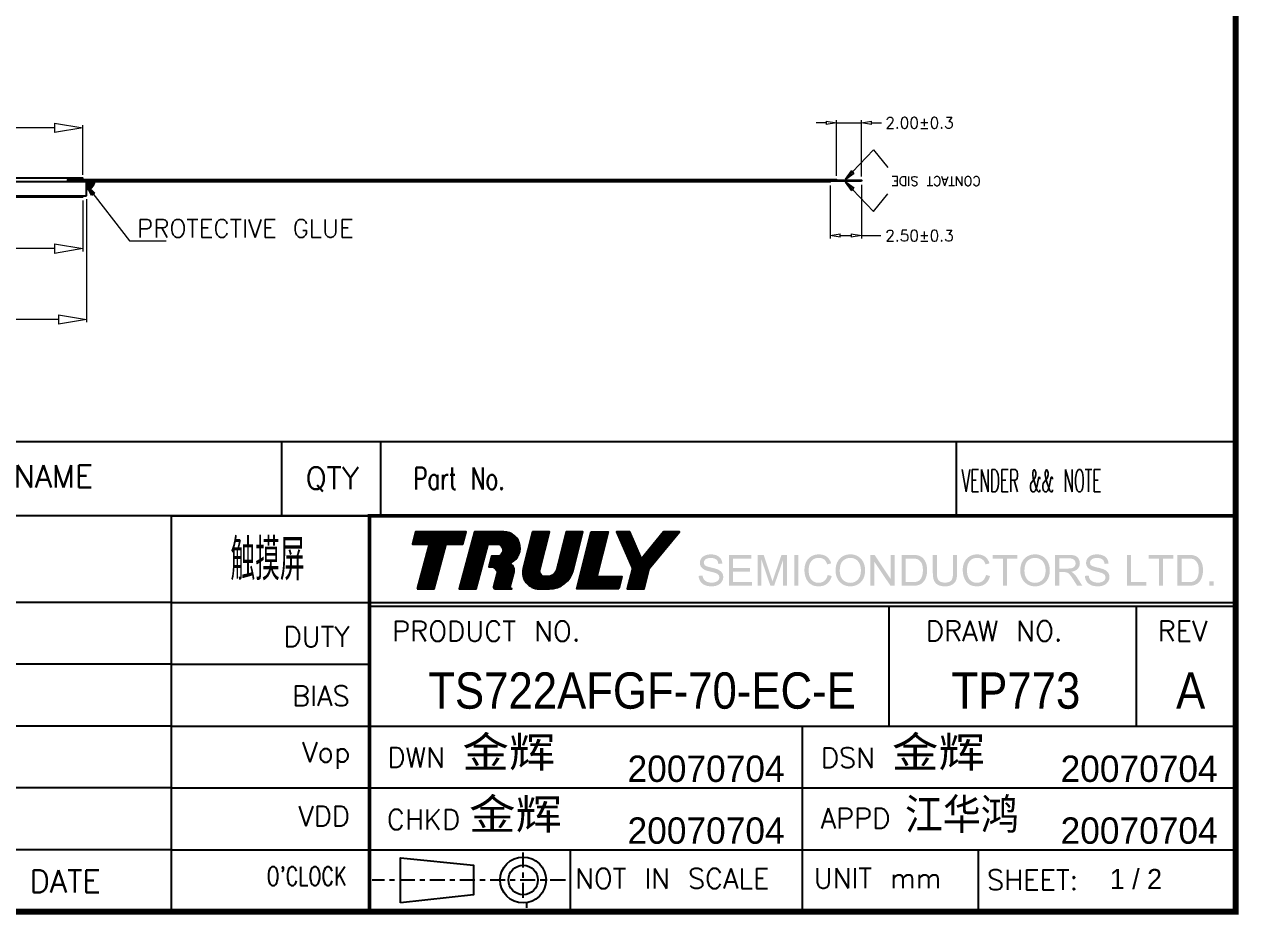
# Model space of a CAD drawing. Header units: inches. Extents: x -279 to 1, y 0 to 322.
# Drawn here: x -96.9 to 0.2, y -0.2 to 71 of the extents above; entities that cross this region are included whole.
import ezdxf
from ezdxf.enums import TextEntityAlignment as Align

# ---------------------------------------------------------------- set-up
doc = ezdxf.new("R2010")
doc.units = ezdxf.units.IN
doc.header["$MEASUREMENT"] = 0
for name, color, linetype in [('BOM', 7, 'Continuous'), ('dim', 141, 'Continuous'), ('TAPE', 211, 'Continuous')]:
    doc.layers.add(name, color=color, linetype=linetype)
doc.styles.add('Iory', font='STXINWEI.TTF', dxfattribs={"width": 0.9})
doc.styles.get("Standard").update_dxf_attribs({"font": 'txt', "bigfont": 'gbcbig.shx'})
doc.dimstyles.new('IORY', dxfattribs={"dimscale": 4.5, "dimtxt": 0.2, "dimasz": 0.18, "dimexe": 0.05, "dimexo": 0.0625, "dimgap": 0.09, "dimtad": 0, "dimzin": 0, "dimdsep": 46, "dimtxsty": 'Standard', "dimblk": 'CLOSEDBLANK', "dimcen": 0, "dimclrd": 1, "dimclre": 1, "dimclrt": 141, "dimadec": 0, "dimazin": 2, "dimtfac": 1, "dimtmove": 0, "dimatfit": 3, "dimldrblk": 'CLOSEDBLANK', "dimfxl": 0, "dimtolj": 1, "dimtzin": 0, "dimlwd": 5, "dimlwe": 5, "dimarcsym": 0})
doc.dimstyles.new('IORY1', dxfattribs={"dimscale": 4.5, "dimtxt": 0.5, "dimasz": 0.5, "dimexe": 0.05, "dimexo": 0.0625, "dimgap": 0.09, "dimtad": 0, "dimzin": 0, "dimdsep": 46, "dimtxsty": 'Standard', "dimblk": 'CLOSEDBLANK', "dimcen": 0, "dimclrd": 1, "dimclre": 1, "dimclrt": 141, "dimadec": 0, "dimazin": 2, "dimtfac": 1, "dimtmove": 0, "dimatfit": 3, "dimldrblk": 'CLOSEDBLANK', "dimfxl": 0, "dimtolj": 1, "dimtzin": 0, "dimlwd": 5, "dimlwe": 5, "dimarcsym": 0})

# ---------------------------------------------------------------- blocks, each defined once
blk = doc.blocks.new('CAD_TITLE')
h = blk.add_hatch()
h.set_pattern_fill('ANSI31', color=1, scale=0.8, style=0)
h.set_pattern_definition([(45, (-482.33472, -296.96205), (-0.070710678, 0.070710678), [])])
h.paths.add_polyline_path([(-48.756, 27.747), (-49.172, 26.104), (-47.816, 26.104), (-47.4, 27.747), (-44.956, 30.704), (-46.235, 30.704), (-48.025, 28.538), (-48.966, 30.704), (-50.04, 30.704)])
h.paths.add_polyline_path([(-49.85, 26.104), (-53.24, 26.104), (-52.074, 30.704), (-50.718, 30.704), (-51.634, 27.09), (-49.6, 27.09)])
edge = h.paths.add_edge_path()
edge.add_line((-56.819, 30.704), (-57.57, 27.741))
edge.add_arc((-56.296, 27.419), 1.314, 165.78077, 270)
edge.add_line((-56.296, 26.104), (-55.452, 26.104))
edge.add_arc((-55.452, 28.076), 1.971, 270, 345.78077)
edge.add_line((-53.541, 27.591), (-52.752, 30.704))
edge.add_line((-52.752, 30.704), (-54.108, 30.704))
edge.add_line((-54.108, 30.704), (-54.873, 27.685))
edge.add_arc((-55.637, 27.879), 0.789, 270, 345.78077, ccw=False)
edge.add_line((-55.637, 27.09), (-55.816, 27.09))
edge.add_arc((-55.816, 27.528), 0.438, 165.78077, 270, ccw=False)
edge.add_line((-56.241, 27.636), (-55.464, 30.704))
edge.add_line((-55.464, 30.704), (-56.819, 30.704))
edge = h.paths.add_edge_path()
edge.add_line((-59.852, 26.104), (-58.494, 26.104))
edge.add_arc((-58.494, 26.236), 0.131, 165.78077, 270, ccw=False)
edge.add_line((-58.621, 26.268), (-58.313, 27.487))
edge.add_arc((-58.822, 27.616), 0.526, 345.78077, 441.96884)
edge.add_arc((-59.143, 29.39), 1.314, 287.46068, 450)
edge.add_line((-59.143, 30.704), (-61.512, 30.704))
edge.add_line((-61.512, 30.704), (-62.745, 26.104))
edge.add_line((-62.745, 26.104), (-61.384, 26.104))
edge.add_line((-61.384, 26.104), (-60.416, 29.719))
edge.add_line((-60.416, 29.719), (-59.697, 29.719))
edge.add_arc((-59.697, 29.226), 0.493, -90, 90, ccw=False)
edge.add_line((-59.697, 28.733), (-60.136, 28.733))
edge.add_line((-60.136, 28.733), (-60.365, 27.879))
edge.add_line((-60.365, 27.879), (-60.148, 27.879))
edge.add_arc((-60.148, 27.419), 0.46, -15, 90, ccw=False)
edge.add_line((-59.703, 27.299), (-59.979, 26.27))
edge.add_arc((-59.852, 26.236), 0.131, 165, 270)
h.paths.add_polyline_path([(-66.146, 26.104), (-64.786, 26.104), (-63.817, 29.719), (-62.457, 29.719), (-62.193, 30.704), (-66.275, 30.704), (-66.539, 29.719), (-65.178, 29.719)])
h = blk.add_hatch(color=256)
h.paths.add_polyline_path([(-2.135, 26.344), (-2.135, 26.694), (-1.785, 26.694), (-1.785, 26.344)])
h.paths.add_polyline_path([(-3.842, 28.845), (-4.703, 28.845), (-4.703, 26.344), (-3.802, 26.344), (-3.724, 26.344), (-3.553, 26.359), (-3.399, 26.386), (-3.241, 26.437), (-3.101, 26.513), (-2.987, 26.606), (-4.372, 26.64), (-4.372, 28.549), (-3.846, 28.549), (-3.032, 28.629), (-3.091, 28.676), (-3.234, 28.754), (-3.397, 28.809), (-3.481, 28.823), (-3.644, 28.838)])
h.paths.add_polyline_path([(-3.032, 28.629), (-3.846, 28.549), (-3.722, 28.547), (-3.547, 28.53), (-3.42, 28.498), (-3.338, 28.458), (-3.213, 28.357), (-3.106, 28.216), (-3.059, 28.123), (-3.015, 27.979), (-2.987, 27.809), (-2.979, 27.612), (-2.985, 27.443), (-3.006, 27.277), (-3.042, 27.131), (-3.057, 27.093), (-3.131, 26.937), (-3.226, 26.815), (-3.293, 26.76), (-3.45, 26.684), (-3.494, 26.673), (-3.648, 26.648), (-3.838, 26.64), (-4.372, 26.64), (-2.987, 26.606), (-2.873, 26.739), (-2.84, 26.789), (-2.766, 26.933), (-2.703, 27.102), (-2.703, 27.11), (-2.667, 27.262), (-2.643, 27.427), (-2.637, 27.608), (-2.639, 27.72), (-2.656, 27.893), (-2.688, 28.053), (-2.734, 28.203), (-2.745, 28.228), (-2.821, 28.38), (-2.916, 28.513)])
h.paths.add_polyline_path([(-5.043, 28.845), (-7.022, 28.845), (-7.022, 28.549), (-6.199, 28.549), (-6.199, 26.344), (-5.868, 26.344), (-5.868, 28.549), (-5.043, 28.549)])
h.paths.add_polyline_path([(-8.459, 28.845), (-8.788, 28.845), (-8.788, 26.344), (-7.229, 26.344), (-7.229, 26.64), (-8.459, 26.64)])
h.paths.add_polyline_path([(-11.21, 28.887), (-11.351, 28.878), (-11.516, 28.851), (-11.668, 28.8), (-11.742, 28.766), (-11.879, 28.671), (-11.982, 28.551), (-12.006, 28.513), (-12.069, 28.359), (-12.09, 28.197), (-12.067, 28.036), (-12.001, 27.887), (-11.989, 27.868), (-11.881, 27.749), (-11.736, 27.654), (-11.733, 27.652), (-11.617, 27.602), (-11.457, 27.551), (-11.252, 27.498), (-11.084, 27.456), (-10.913, 27.41), (-10.807, 27.376), (-10.7, 27.325), (-10.583, 27.228), (-10.552, 27.182), (-10.514, 27.021), (-10.52, 26.96), (-10.586, 26.808), (-10.651, 26.739), (-10.801, 26.654), (-10.807, 26.652), (-10.961, 26.612), (-11.134, 26.597), (-11.959, 26.587), (-11.835, 26.481), (-11.687, 26.401), (-11.624, 26.376), (-11.474, 26.334), (-11.305, 26.31), (-11.119, 26.302), (-10.951, 26.313), (-10.788, 26.344), (-10.638, 26.401), (-10.543, 26.45), (-10.413, 26.551), (-10.311, 26.675), (-10.275, 26.735), (-10.216, 26.889), (-10.195, 27.049), (-10.197, 27.097), (-10.229, 27.26), (-10.301, 27.405), (-10.347, 27.465), (-10.465, 27.572), (-10.621, 27.661), (-10.664, 27.678), (-10.79, 27.722), (-10.961, 27.768), (-11.174, 27.821), (-11.225, 27.832), (-11.434, 27.889), (-11.584, 27.944), (-11.674, 27.998), (-11.729, 28.064), (-11.771, 28.22), (-11.74, 28.357), (-11.632, 28.486), (-11.544, 28.539), (-11.392, 28.581), (-11.197, 28.596), (-10.448, 28.606), (-10.569, 28.714), (-10.718, 28.798), (-10.721, 28.798), (-10.868, 28.847), (-11.033, 28.876)])
h.paths.add_polyline_path([(-10.448, 28.606), (-11.197, 28.596), (-11.043, 28.585), (-10.883, 28.545), (-10.761, 28.473), (-10.708, 28.423), (-10.628, 28.287), (-10.588, 28.117), (-10.271, 28.14), (-10.28, 28.228), (-10.32, 28.387), (-10.394, 28.534)], flags=17)
h.paths.add_polyline_path([(-11.873, 27.173), (-12.185, 27.146), (-12.17, 27), (-12.124, 26.842), (-12.048, 26.699), (-11.959, 26.587), (-11.134, 26.597), (-11.2, 26.599), (-11.366, 26.623), (-11.518, 26.673), (-11.662, 26.756), (-11.769, 26.867), (-11.835, 27)])
h.paths.add_polyline_path([(-13.48, 28.845), (-14.588, 28.845), (-14.588, 26.344), (-14.257, 26.344), (-14.257, 27.454), (-13.873, 27.454), (-13.295, 27.481), (-13.183, 27.5), (-13.012, 27.551), (-12.873, 27.621), (-12.763, 27.714), (-14.257, 27.741), (-14.257, 28.568), (-13.466, 28.568), (-12.719, 28.577), (-12.833, 28.697), (-12.972, 28.777), (-12.98, 28.781), (-13.113, 28.815), (-13.28, 28.836)])
h.paths.add_polyline_path([(-12.719, 28.577), (-13.466, 28.568), (-13.343, 28.562), (-13.179, 28.524), (-13.058, 28.454), (-13.056, 28.452), (-12.964, 28.321), (-12.932, 28.161), (-12.936, 28.091), (-12.997, 27.937), (-13.05, 27.874), (-13.191, 27.787), (-13.21, 27.781), (-13.356, 27.752), (-13.546, 27.741), (-14.257, 27.741), (-12.763, 27.714), (-12.666, 27.844), (-12.609, 27.994), (-12.59, 28.161), (-12.592, 28.226), (-12.626, 28.389), (-12.693, 28.539)])
h.paths.add_polyline_path([(-13.295, 27.481), (-13.873, 27.454), (-13.85, 27.454), (-13.689, 27.441), (-13.537, 27.376), (-13.493, 27.342), (-13.371, 27.209), (-13.333, 27.157), (-13.24, 27.028), (-13.132, 26.863), (-12.801, 26.344), (-12.385, 26.344), (-12.82, 27.024), (-12.879, 27.11), (-12.985, 27.243), (-13.094, 27.357), (-13.139, 27.393)])
h.paths.add_polyline_path([(-16.211, 28.889), (-16.363, 28.88), (-16.527, 28.853), (-16.681, 28.804), (-16.823, 28.735), (-16.954, 28.646), (-17.074, 28.536), (-17.118, 28.488), (-17.207, 28.366), (-17.279, 28.231), (-17.335, 28.083), (-17.376, 27.922), (-17.399, 27.747), (-17.407, 27.562), (-17.401, 27.414), (-17.373, 27.251), (-17.329, 27.091), (-17.264, 26.937), (-17.196, 26.815), (-17.097, 26.684), (-16.979, 26.57), (-16.215, 26.585), (-16.245, 26.585), (-16.411, 26.606), (-16.563, 26.654), (-16.7, 26.735), (-16.823, 26.844), (-16.89, 26.927), (-16.966, 27.057), (-17.023, 27.205), (-17.055, 27.372), (-17.068, 27.555), (-17.065, 27.619), (-17.051, 27.815), (-17.019, 27.986), (-16.968, 28.133), (-16.899, 28.26), (-16.812, 28.363), (-16.806, 28.37), (-16.675, 28.471), (-16.532, 28.545), (-16.378, 28.589), (-16.209, 28.604), (-15.451, 28.627), (-15.588, 28.722), (-15.723, 28.792), (-15.877, 28.845), (-16.04, 28.878)])
h.paths.add_polyline_path([(-15.451, 28.627), (-16.209, 28.604), (-16.069, 28.593), (-15.909, 28.551), (-15.764, 28.479), (-15.654, 28.395), (-15.546, 28.273), (-15.462, 28.125), (-15.445, 28.087), (-15.396, 27.935), (-15.369, 27.771), (-15.358, 27.591), (-15.367, 27.427), (-15.394, 27.254), (-15.443, 27.1), (-15.51, 26.965), (-15.599, 26.846), (-15.624, 26.821), (-15.751, 26.718), (-15.89, 26.644), (-16.046, 26.599), (-16.215, 26.585), (-16.979, 26.57), (-16.844, 26.471), (-16.702, 26.397), (-16.548, 26.344), (-16.386, 26.313), (-16.213, 26.302), (-16.078, 26.308), (-15.913, 26.336), (-15.757, 26.386), (-15.607, 26.456), (-15.489, 26.532), (-15.365, 26.637), (-15.259, 26.764), (-15.173, 26.91), (-15.156, 26.941), (-15.097, 27.091), (-15.052, 27.247), (-15.027, 27.414), (-15.019, 27.591), (-15.019, 27.619), (-15.029, 27.794), (-15.057, 27.958), (-15.103, 28.114), (-15.164, 28.262), (-15.234, 28.385), (-15.333, 28.515)])
h.paths.add_polyline_path([(-17.646, 28.845), (-19.627, 28.845), (-19.627, 28.549), (-18.804, 28.549), (-18.804, 26.344), (-18.473, 26.344), (-18.473, 28.549), (-17.646, 28.549)])
h.paths.add_polyline_path([(-20.876, 28.887), (-21.011, 28.88), (-21.176, 28.853), (-21.332, 28.804), (-21.48, 28.737), (-21.585, 28.669), (-20.882, 28.604), (-20.762, 28.596), (-20.602, 28.555), (-20.467, 28.479), (-20.372, 28.389), (-20.283, 28.252), (-20.214, 28.081), (-19.889, 28.159), (-19.948, 28.317), (-20.026, 28.463), (-20.125, 28.589), (-20.245, 28.695), (-20.252, 28.701), (-20.387, 28.781), (-20.534, 28.84), (-20.697, 28.874)])
h.paths.add_polyline_path([(-21.585, 28.669), (-21.71, 28.564), (-21.817, 28.439), (-21.904, 28.294), (-21.921, 28.262), (-21.98, 28.117), (-22.022, 27.96), (-22.047, 27.792), (-22.053, 27.612), (-22.053, 27.593), (-22.045, 27.422), (-22.02, 27.256), (-21.978, 27.097), (-21.921, 26.941), (-21.864, 26.823), (-21.773, 26.684), (-21.663, 26.564), (-20.908, 26.585), (-21.022, 26.591), (-21.182, 26.631), (-21.332, 26.703), (-21.437, 26.781), (-21.543, 26.905), (-21.621, 27.057), (-21.64, 27.114), (-21.682, 27.266), (-21.705, 27.433), (-21.714, 27.614), (-21.705, 27.768), (-21.68, 27.933), (-21.636, 28.095), (-21.579, 28.222), (-21.486, 28.355), (-21.363, 28.465), (-21.353, 28.471), (-21.216, 28.545), (-21.06, 28.589), (-20.882, 28.604)])
h.paths.add_polyline_path([(-20.178, 27.22), (-20.192, 27.157), (-20.252, 26.992), (-20.334, 26.855), (-20.437, 26.745), (-20.448, 26.737), (-20.583, 26.652), (-20.737, 26.602), (-20.908, 26.585), (-21.663, 26.564), (-21.537, 26.467), (-21.52, 26.456), (-21.387, 26.388), (-21.235, 26.34), (-21.066, 26.31), (-20.88, 26.302), (-20.828, 26.302), (-20.657, 26.321), (-20.498, 26.363), (-20.353, 26.429), (-20.22, 26.515), (-20.165, 26.561), (-20.06, 26.678), (-19.973, 26.81), (-19.901, 26.965), (-19.846, 27.138)])
h.paths.add_polyline_path([(-24.144, 28.845), (-24.474, 28.845), (-24.474, 27.399), (-24.469, 27.239), (-24.453, 27.059), (-24.423, 26.905), (-24.379, 26.772), (-24.305, 26.637), (-24.197, 26.517), (-24.06, 26.422), (-23.986, 26.386), (-23.841, 26.34), (-23.672, 26.31), (-23.486, 26.302), (-23.36, 26.306), (-23.187, 26.329), (-23.033, 26.376), (-22.902, 26.441), (-22.775, 26.536), (-23.516, 26.599), (-23.56, 26.602), (-23.731, 26.625), (-23.874, 26.684), (-23.999, 26.783), (-24.083, 26.922), (-24.115, 27.034), (-24.136, 27.197), (-24.144, 27.401)])
h.paths.add_polyline_path([(-22.509, 28.845), (-22.841, 28.845), (-22.841, 27.401), (-22.841, 27.387), (-22.851, 27.176), (-22.881, 27.002), (-22.929, 26.865), (-22.995, 26.764), (-23.037, 26.726), (-23.161, 26.656), (-23.319, 26.614), (-23.516, 26.599), (-22.775, 26.536), (-22.67, 26.659), (-22.594, 26.8), (-22.568, 26.882), (-22.535, 27.032), (-22.516, 27.203), (-22.509, 27.399)])
h.paths.add_polyline_path([(-26.138, 28.845), (-26.999, 28.845), (-26.999, 26.344), (-26.098, 26.344), (-26.022, 26.344), (-25.849, 26.359), (-25.695, 26.386), (-25.539, 26.437), (-25.398, 26.513), (-25.284, 26.606), (-26.668, 26.64), (-26.668, 28.549), (-26.145, 28.549), (-25.328, 28.629), (-25.387, 28.676), (-25.531, 28.754), (-25.693, 28.809), (-25.78, 28.823), (-25.94, 28.838)])
h.paths.add_polyline_path([(-25.328, 28.629), (-26.145, 28.549), (-26.018, 28.547), (-25.843, 28.53), (-25.716, 28.498), (-25.634, 28.458), (-25.512, 28.357), (-25.402, 28.216), (-25.356, 28.123), (-25.311, 27.979), (-25.284, 27.809), (-25.275, 27.612), (-25.282, 27.443), (-25.303, 27.277), (-25.341, 27.131), (-25.354, 27.093), (-25.427, 26.937), (-25.524, 26.815), (-25.592, 26.76), (-25.748, 26.684), (-25.79, 26.673), (-25.944, 26.648), (-26.136, 26.64), (-26.668, 26.64), (-25.284, 26.606), (-25.172, 26.739), (-25.136, 26.789), (-25.062, 26.933), (-25.001, 27.102), (-24.999, 27.11), (-24.963, 27.262), (-24.942, 27.427), (-24.934, 27.608), (-24.938, 27.72), (-24.955, 27.893), (-24.984, 28.053), (-25.031, 28.203), (-25.041, 28.228), (-25.117, 28.38), (-25.212, 28.513)])
h.paths.add_polyline_path([(-29.183, 28.845), (-29.206, 28.309), (-27.894, 26.344), (-27.873, 26.88)])
h.paths.add_polyline_path([(-29.183, 28.845), (-29.523, 28.845), (-29.523, 26.344), (-29.206, 26.344), (-29.206, 28.309)])
h.paths.add_polyline_path([(-27.554, 28.845), (-27.873, 28.845), (-27.873, 26.88), (-27.894, 26.344), (-27.554, 26.344)])
h.paths.add_polyline_path([(-31.139, 28.889), (-31.289, 28.88), (-31.454, 28.853), (-31.608, 28.804), (-31.751, 28.735), (-31.882, 28.646), (-32, 28.536), (-32.044, 28.488), (-32.133, 28.366), (-32.205, 28.231), (-32.262, 28.083), (-32.302, 27.922), (-32.327, 27.747), (-32.336, 27.562), (-32.327, 27.414), (-32.302, 27.251), (-32.255, 27.091), (-32.192, 26.937), (-32.122, 26.815), (-32.023, 26.684), (-31.907, 26.57), (-31.141, 26.585), (-31.173, 26.585), (-31.338, 26.606), (-31.489, 26.654), (-31.627, 26.735), (-31.751, 26.844), (-31.816, 26.927), (-31.895, 27.057), (-31.949, 27.205), (-31.983, 27.372), (-31.994, 27.555), (-31.994, 27.619), (-31.979, 27.815), (-31.945, 27.986), (-31.895, 28.133), (-31.827, 28.26), (-31.741, 28.363), (-31.732, 28.37), (-31.601, 28.471), (-31.458, 28.545), (-31.304, 28.589), (-31.137, 28.604), (-30.38, 28.627), (-30.515, 28.722), (-30.65, 28.792), (-30.804, 28.845), (-30.966, 28.878)])
h.paths.add_polyline_path([(-30.38, 28.627), (-31.137, 28.604), (-30.996, 28.593), (-30.837, 28.551), (-30.69, 28.479), (-30.582, 28.395), (-30.475, 28.273), (-30.388, 28.125), (-30.373, 28.087), (-30.325, 27.935), (-30.295, 27.771), (-30.287, 27.591), (-30.295, 27.427), (-30.323, 27.254), (-30.371, 27.1), (-30.439, 26.965), (-30.527, 26.846), (-30.553, 26.821), (-30.677, 26.718), (-30.818, 26.644), (-30.972, 26.599), (-31.141, 26.585), (-31.907, 26.57), (-31.77, 26.471), (-31.629, 26.397), (-31.475, 26.344), (-31.312, 26.313), (-31.141, 26.302), (-31.004, 26.308), (-30.842, 26.336), (-30.686, 26.386), (-30.534, 26.456), (-30.415, 26.532), (-30.293, 26.637), (-30.188, 26.764), (-30.099, 26.91), (-30.084, 26.941), (-30.023, 27.091), (-29.981, 27.247), (-29.953, 27.414), (-29.945, 27.591), (-29.947, 27.619), (-29.958, 27.794), (-29.985, 27.958), (-30.029, 28.114), (-30.09, 28.262), (-30.16, 28.385), (-30.261, 28.515)])
h.paths.add_polyline_path([(-33.671, 28.887), (-33.806, 28.88), (-33.971, 28.853), (-34.127, 28.804), (-34.277, 28.737), (-34.382, 28.669), (-33.678, 28.604), (-33.557, 28.596), (-33.397, 28.555), (-33.262, 28.479), (-33.167, 28.389), (-33.078, 28.252), (-33.009, 28.081), (-32.684, 28.159), (-32.743, 28.317), (-32.823, 28.463), (-32.922, 28.589), (-33.04, 28.695), (-33.047, 28.701), (-33.182, 28.781), (-33.329, 28.84), (-33.494, 28.874)])
h.paths.add_polyline_path([(-34.382, 28.669), (-34.507, 28.564), (-34.612, 28.439), (-34.701, 28.294), (-34.716, 28.262), (-34.775, 28.117), (-34.817, 27.96), (-34.842, 27.792), (-34.851, 27.612), (-34.851, 27.593), (-34.84, 27.422), (-34.815, 27.256), (-34.775, 27.097), (-34.718, 26.941), (-34.659, 26.823), (-34.568, 26.684), (-34.458, 26.564), (-33.703, 26.585), (-33.817, 26.591), (-33.977, 26.631), (-34.127, 26.703), (-34.232, 26.781), (-34.338, 26.905), (-34.416, 27.057), (-34.435, 27.114), (-34.477, 27.266), (-34.5, 27.433), (-34.509, 27.614), (-34.5, 27.768), (-34.475, 27.933), (-34.431, 28.095), (-34.376, 28.222), (-34.281, 28.355), (-34.159, 28.465), (-34.148, 28.471), (-34.013, 28.545), (-33.855, 28.589), (-33.678, 28.604)])
h.paths.add_polyline_path([(-32.973, 27.22), (-32.988, 27.157), (-33.047, 26.992), (-33.129, 26.855), (-33.232, 26.745), (-33.243, 26.737), (-33.378, 26.652), (-33.532, 26.602), (-33.703, 26.585), (-34.458, 26.564), (-34.332, 26.467), (-34.315, 26.456), (-34.182, 26.388), (-34.03, 26.34), (-33.863, 26.31), (-33.675, 26.302), (-33.623, 26.302), (-33.452, 26.321), (-33.293, 26.363), (-33.148, 26.429), (-33.015, 26.515), (-32.96, 26.561), (-32.857, 26.678), (-32.768, 26.81), (-32.696, 26.965), (-32.641, 27.138)])
h.paths.add_polyline_path([(-35.667, 26.344), (-35.667, 28.845), (-35.338, 28.845), (-35.338, 26.344)])
h.paths.add_polyline_path([(-38.144, 28.845), (-38.324, 28.471), (-37.6, 26.344), (-37.433, 26.703), (-37.444, 26.739), (-37.49, 26.882), (-37.554, 27.074)])
h.paths.add_polyline_path([(-38.144, 28.845), (-38.642, 28.845), (-38.642, 26.344), (-38.324, 26.344), (-38.324, 28.471)])
h.paths.add_polyline_path([(-36.258, 28.845), (-36.577, 28.435), (-36.577, 26.344), (-36.258, 26.344)], flags=16)
h.paths.add_polyline_path([(-36.258, 28.845), (-36.703, 28.845), (-37.3, 27.104), (-37.334, 27.002), (-37.391, 26.834), (-37.433, 26.703), (-37.6, 26.344), (-37.303, 26.344), (-36.577, 28.435)])
h.paths.add_polyline_path([(-39.147, 28.845), (-40.953, 28.845), (-40.953, 26.344), (-39.088, 26.344), (-39.088, 26.64), (-40.622, 26.64), (-40.622, 27.49), (-39.239, 27.49), (-39.239, 27.783), (-40.622, 27.783), (-40.622, 28.549), (-39.147, 28.549)])
h.paths.add_polyline_path([(-42.424, 28.887), (-42.565, 28.878), (-42.729, 28.851), (-42.883, 28.8), (-42.955, 28.766), (-43.092, 28.671), (-43.196, 28.551), (-43.219, 28.513), (-43.282, 28.359), (-43.303, 28.197), (-43.282, 28.036), (-43.215, 27.887), (-43.202, 27.868), (-43.094, 27.749), (-42.949, 27.654), (-42.947, 27.652), (-42.833, 27.602), (-42.672, 27.551), (-42.468, 27.498), (-42.297, 27.456), (-42.128, 27.41), (-42.023, 27.376), (-41.913, 27.325), (-41.797, 27.228), (-41.767, 27.182), (-41.729, 27.021), (-41.734, 26.96), (-41.799, 26.808), (-41.864, 26.739), (-42.016, 26.654), (-42.02, 26.652), (-42.175, 26.612), (-42.35, 26.597), (-43.175, 26.587), (-43.05, 26.481), (-42.902, 26.401), (-42.837, 26.376), (-42.687, 26.334), (-42.521, 26.31), (-42.335, 26.302), (-42.164, 26.313), (-42.001, 26.344), (-41.852, 26.401), (-41.757, 26.45), (-41.626, 26.551), (-41.525, 26.675), (-41.491, 26.735), (-41.43, 26.889), (-41.411, 27.049), (-41.413, 27.097), (-41.442, 27.26), (-41.514, 27.405), (-41.561, 27.465), (-41.681, 27.572), (-41.837, 27.661), (-41.877, 27.678), (-42.006, 27.722), (-42.175, 27.768), (-42.388, 27.821), (-42.438, 27.832), (-42.649, 27.889), (-42.799, 27.944), (-42.888, 27.998), (-42.943, 28.064), (-42.985, 28.22), (-42.953, 28.357), (-42.848, 28.486), (-42.759, 28.539), (-42.605, 28.581), (-42.411, 28.596), (-41.664, 28.606), (-41.784, 28.714), (-41.934, 28.798), (-42.084, 28.847), (-42.246, 28.876)])
h.paths.add_polyline_path([(-41.664, 28.606), (-42.411, 28.596), (-42.257, 28.585), (-42.099, 28.545), (-41.974, 28.473), (-41.921, 28.423), (-41.843, 28.287), (-41.803, 28.117), (-41.485, 28.14), (-41.493, 28.228), (-41.533, 28.387), (-41.609, 28.534)], flags=17)
h.paths.add_polyline_path([(-43.088, 27.173), (-43.398, 27.146), (-43.384, 27), (-43.337, 26.842), (-43.261, 26.699), (-43.175, 26.587), (-42.35, 26.597), (-42.413, 26.599), (-42.58, 26.623), (-42.734, 26.673), (-42.877, 26.756), (-42.983, 26.867), (-43.05, 27)])
for p, q in [((-86, 20), (-70, 20)), ((-86, 15), (-70, 15)), ((-86, 10), (-70, 10)), ((-86, 5), (-70, 5))]:
    blk.add_line(p, q)
at = {"color": 7, "linetype": 'Continuous', "const_width": 0.5}
blk.add_lwpolyline([(-282, 0), (0, 0), (0, 200), (-282, 200)], close=True, dxfattribs=at)
at = {"color": 7, "linetype": 'Continuous'}
for points in [[(-86, 32), (-143, 32)], [(-86, 25), (-143, 25)], [(-70, 25), (0, 25)], [(-70, 24.7), (0, 24.7)], [(-28, 15), (-28, 24.7)], [(-8, 15), (-8, 24.7)], [(-86, 20), (-143, 20)], [(-86, 15), (-143, 15)], [(-70, 15), (0, 15)], [(-35, 0), (-35, 15)], [(-86, 10), (-143, 10)], [(-70, 10), (0, 10)], [(-86, 5), (-143, 5)], [(-70, 5), (0, 5)], [(-53.761, 0), (-53.761, 5)], [(-20.794, 0), (-20.794, 5)], [(-57.584, 3.557), (-57.584, 4.775)], [(-57.584, 2.745), (-57.584, 3.151)], [(-69.787, 2.559), (-68.784, 2.559)], [(-68.379, 2.559), (-67.973, 2.559)], [(-67.567, 2.559), (-66.349, 2.559)], [(-65.943, 2.559), (-65.538, 2.559)], [(-65.132, 2.559), (-63.914, 2.559)], [(-63.508, 2.559), (-63.102, 2.559)], [(-62.697, 2.559), (-61.479, 2.559)], [(-61.073, 2.559), (-60.667, 2.559)], [(-60.261, 2.559), (-59.044, 2.559)], [(-58.638, 2.559), (-58.232, 2.559)], [(-57.826, 2.559), (-56.609, 2.559)], [(-57.584, 1.122), (-57.584, 2.34)], [(-56.203, 2.559), (-55.797, 2.559)], [(-55.391, 2.559), (-54.174, 2.559)], [(-57.29, 0.31), (-57.29, 0.716)]]:
    blk.add_lwpolyline(points, dxfattribs=at)
for points in [[(-86, 0), (-86, 32)], [(-86, 32), (-70, 32)], [(-86, 25), (-70, 25)]]:
    blk.add_lwpolyline(points)
at = {"color": 7, "linetype": 'Continuous', "const_width": 0.3}
blk.add_lwpolyline([(-70, 0), (-70, 32), (0, 32)], dxfattribs=at)
at = {"color": 1, "linetype": 'Continuous'}
for points in [[(-66.146, 26.104), (-64.786, 26.104), (-63.817, 29.719), (-62.457, 29.719), (-62.193, 30.704), (-66.275, 30.704), (-66.539, 29.719), (-65.178, 29.719)], [(-49.85, 26.104), (-53.24, 26.104), (-52.074, 30.704), (-50.718, 30.704), (-51.634, 27.09), (-49.6, 27.09)], [(-48.756, 27.747), (-49.172, 26.104), (-47.816, 26.104), (-47.4, 27.747), (-44.956, 30.704), (-46.235, 30.704), (-48.025, 28.538), (-48.966, 30.704), (-50.04, 30.704)]]:
    blk.add_lwpolyline(points, close=True, dxfattribs=at)
for points in [[(-59.852, 26.104), (-58.494, 26.104, -0.488917), (-58.621, 26.268), (-58.313, 27.487, 0.446212), (-58.749, 28.136, 0.858159), (-59.143, 30.704), (-61.512, 30.704), (-62.745, 26.104), (-61.384, 26.104), (-60.416, 29.719), (-59.697, 29.719, -1), (-59.697, 28.733), (-60.136, 28.733), (-60.365, 27.879), (-60.148, 27.879, -0.493145), (-59.703, 27.299), (-59.979, 26.27, 0.493145)], [(-56.819, 30.704), (-57.57, 27.741, 0.488917), (-56.296, 26.104), (-55.452, 26.104, 0.343258), (-53.541, 27.591), (-52.752, 30.704), (-54.108, 30.704), (-54.873, 27.685, -0.343258), (-55.637, 27.09), (-55.816, 27.09, -0.488917), (-56.241, 27.636), (-55.464, 30.704)]]:
    blk.add_lwpolyline(points, format="xyb", close=True, dxfattribs=at)
at = {"color": 7, "linetype": 'Continuous'}
blk.add_lwpolyline([(-67.503, 0.702), (-67.503, 4.342), (-61.597, 3.752), (-61.597, 1.367)], close=True, dxfattribs=at)
for radius in [1.857, 1.192]:
    blk.add_circle((-57.584, 2.559), radius, dxfattribs=at)
for s, height, p in [('PRODUCT NO.', 1.62344, (-68.18, 21.867)), ('DRAW NO.', 1.6234, (-25.034, 21.877)), ('REV', 1.6234, (-6.306, 21.877)), ('DWN', 1.6234, (-68.564, 11.661)), ('DSN', 1.6234, (-33.522, 11.631)), ('APPD', 1.6234, (-33.549, 6.733)), ('DATE', 1.8083, (-97.464, 1.557)), ('NOT IN SCALE', 1.61705, (-53.392, 1.867)), ('UNIT mm', 1.617, (-34.09, 1.897)), ('SHEET:', 1.6234, (-20.094, 1.75))]:
    blk.add_text(s, height=height, dxfattribs=at).set_placement(p)
at = {"linetype": 'Continuous'}
blk.add_text('CHKD', height=1.6234, dxfattribs=at).set_placement((-68.603, 6.641))
at = {"style": 'Iory'}
for tag, p, height in [('CUSTOMER_NO.:', (-33.26, 194.742), 3), ('分页号', (-10.169, 1.828), 1.623)]:
    blk.add_attdef(tag, p, '', height=height, dxfattribs=at)
at = {"color": 1, "style": 'Iory', "width": 0.9}
for tag, p in [('名称', (-79.098, 27.078)), ('版本', (-3.633, 16.409)), ('图号', (-17.76, 16.409))]:
    blk.add_attdef(tag, text='', height=2.936, dxfattribs=at).set_placement(p, align=Align.CENTER)
at = {"color": 7, "style": 'Iory', "width": 0.9}
for tag, p in [('NO4', (-140.655, 20.641)), ('CONTENT4', (-120.11, 21.517)), ('DATE4', (-94.197, 21.384)), ('CONTENT3', (-120.11, 16.706)), ('NO3', (-140.787, 15.731)), ('DATE3', (-94.074, 16.519)), ('CONTENT2', (-120.136, 11.605)), ('DATE2', (-94.074, 11.684)), ('NO2', (-140.721, 10.665)), ('CONTENT1', (-120.122, 6.33)), ('DATE1', (-94.039, 6.334)), ('NO1', (-140.721, 5.665))]:
    blk.add_attdef(tag, text='', height=2, dxfattribs=at).set_placement(p, align=Align.CENTER)
at = {"color": 3}
for tag, p in [('DUTY', (-84.596, 21.474)), ('BIAS', (-84.596, 16.351)), ('VOP', (-84.596, 11.57)), ('VDD', (-84.596, 6.676))]:
    blk.add_attdef(tag, p, '', height=1.623, dxfattribs=at)
at = {"color": 1, "style": 'Iory', "width": 0.9}
blk.add_attdef('规格', (-65.257, 16.409), '', height=2.936, dxfattribs=at)
at = {"style": 'Iory', "width": 0.9}
for tag, p in [('出图人', (-56.666, 11.649)), ('设计人', (-22.689, 11.649)), ('批准人', (-22.556, 6.631))]:
    blk.add_attdef(tag, p, '', height=2, dxfattribs=at)
at = {"color": 7, "style": 'Iory', "width": 0.9}
blk.add_attdef('校对人', (-56.521, 6.631), '', height=2, dxfattribs=at)
at = {"color": 3, "width": 0.75}
blk.add_attdef("O'CLOCK", (-84.975, 2.123), '', height=1.5, dxfattribs=at)
at = {"layer": 'dim', "linetype": 'Continuous'}
for s, p in [('DUTY', (-76.95, 21.421)), ('BIAS', (-76.264, 16.627)), ('Vop', (-75.454, 12.082)), ('VDD', (-75.766, 6.914))]:
    blk.add_text(s, height=1.6234, dxfattribs=at).set_placement(p)
at = {"layer": 'dim', "linetype": 'Continuous', "width": 0.75}
blk.add_text("O'CLOCK", height=1.5, dxfattribs=at).set_placement((-78.321, 2.12))
blk = doc.blocks.new('CAD_BOM')
blk.add_line((86.45, 6), (86.45, 0))
at = {"layer": 'BOM'}
for p, q in [((0, 6), (109.047, 6)), ((109.047, 6), (109.047, 0)), ((109.047, 0), (0, 0))]:
    blk.add_line(p, q, dxfattribs=at)
for points in [[(31.923, 6), (31.923, 0)], [(39.923, 6), (39.923, 0)]]:
    blk.add_lwpolyline(points, dxfattribs=at)
at = {"color": 7}
blk.add_attdef('序号', text='', height=1.8, dxfattribs=at).set_placement((3.769, 3.091), align=Align.MIDDLE)
blk.add_attdef('名称', (10.298, 2.307), '', height=1.8)
blk.add_attdef('数量', text='', height=1.8).set_placement((36.036, 2.145), align=Align.CENTER)
for tag, p, width in [('规格', (42.604, 2.124), 0.7), ('BOM描述', (86.916, 1.939), 0.5)]:
    blk.add_attdef(tag, p, '', height=1.8, dxfattribs=dict(at, width=width))
blk = doc.blocks.new('CAD_INFO')
blk.add_lwpolyline([(-282, 200), (0, 200), (0, 0), (-282, 0)], close=True)
at = {"color": 7, "style": 'Iory', "width": 0.9, "flags": 9}
for tag, p in [('BOMWIDTH', (-95.042, 61.008)), ('BOMHEIGHT', (-78.518, 61.008)), ('BOMSTARTPOS', (-59.87, 61.008)), ('BOMSECONDLINE', (-41.458, 61.008)), ('BOMTHIRDLINE', (-95.861, 52.283)), ('PDMUPDATE', (-76.629, 52.283)), ('BOMSTARTPOS2', (-59.634, 52.283)), ('BOMSTARTPOS3', (-40.277, 52.283))]:
    blk.add_attdef(tag, p, '', height=2, dxfattribs=at)
blk = doc.blocks.new('_ClosedBlank')
at = {"color": 0, "linetype": 'ByBlock', "lineweight": -2}
for p, q in [((-1, 0.167), (0, 0)), ((-1, 0.167), (-1, -0.167)), ((0, 0), (-1, -0.167))]:
    blk.add_line(p, q, dxfattribs=at)
blk = doc.blocks.new('*D11')
at = {"layer": 'DEFPOINTS', "color": 0}
for p in [(-32.445, 58.411), (-29.945, 58.461), (-32.445, 54.113)]:
    blk.add_point(p, dxfattribs=at)
at = {"layer": 'dim', "color": 1, "lineweight": 5}
for p, q in [((-32.445, 58.129), (-32.445, 53.888)), ((-29.945, 58.179), (-29.945, 53.888)), ((-31.635, 54.113), (-30.755, 54.113)), ((-29.945, 54.113), (-28.4, 54.113))]:
    blk.add_line(p, q, dxfattribs=at)
at = {"layer": 'dim', "color": 1, "lineweight": 5, "xscale": 0.8099999999999999, "yscale": 0.8099999999999999, "zscale": 0.8099999999999999, "rotation": 180}
blk.add_blockref('_ClosedBlank', (-32.445, 54.113), dxfattribs=at)
at = {"layer": 'dim', "color": 1, "lineweight": 5, "xscale": 0.8099999999999999, "yscale": 0.8099999999999999, "zscale": 0.8099999999999999}
blk.add_blockref('_ClosedBlank', (-29.945, 54.113), dxfattribs=at)
at = {"layer": 'dim', "color": 141, "insert": (-25.295, 54.113), "char_height": 0.9, "attachment_point": 5}
blk.add_mtext('\\A1;2.50±0.3', dxfattribs=at)
blk = doc.blocks.new('*D12')
at = {"layer": 'DEFPOINTS', "color": 0}
for p in [(-29.945, 63.141), (-31.945, 58.611), (-29.945, 58.561)]:
    blk.add_point(p, dxfattribs=at)
at = {"layer": 'dim', "color": 1, "lineweight": 5}
for p, q in [((-31.945, 58.892), (-31.945, 63.366)), ((-29.945, 58.842), (-29.945, 63.366)), ((-32.755, 63.141), (-33.565, 63.141)), ((-31.945, 63.141), (-29.945, 63.141)), ((-29.135, 63.141), (-28.325, 63.141))]:
    blk.add_line(p, q, dxfattribs=at)
at = {"layer": 'dim', "color": 1, "lineweight": 5, "xscale": 0.8099999999999999, "yscale": 0.8099999999999999, "zscale": 0.8099999999999999}
blk.add_blockref('_ClosedBlank', (-31.945, 63.141), dxfattribs=at)
at = {"layer": 'dim', "color": 1, "lineweight": 5, "xscale": 0.8099999999999999, "yscale": 0.8099999999999999, "zscale": 0.8099999999999999, "rotation": 180}
blk.add_blockref('_ClosedBlank', (-29.945, 63.141), dxfattribs=at)
at = {"layer": 'dim', "color": 141, "insert": (-25.295, 63.141), "char_height": 0.9, "attachment_point": 5}
blk.add_mtext('\\A1;2.00±0.3', dxfattribs=at)
blk = doc.blocks.new('*D8')
at = {"layer": 'DEFPOINTS', "color": 0}
for p in [(-256.045, 57.211), (-92.246, 57.211), (-256.045, 53.069)]:
    blk.add_point(p, dxfattribs=at)
at = {"layer": 'dim', "color": 1, "lineweight": 5}
for p, q in [((-256.045, 56.929), (-256.045, 52.844)), ((-92.246, 56.929), (-92.246, 52.844)), ((-253.795, 53.069), (-201.926, 53.069)), ((-94.496, 53.069), (-146.366, 53.069))]:
    blk.add_line(p, q, dxfattribs=at)
at = {"layer": 'dim', "color": 1, "lineweight": 5, "xscale": 2.25, "yscale": 2.25, "zscale": 2.25, "rotation": 180}
blk.add_blockref('_ClosedBlank', (-256.045, 53.069), dxfattribs=at)
at = {"layer": 'dim', "color": 1, "lineweight": 5, "xscale": 2.25, "yscale": 2.25, "zscale": 2.25}
blk.add_blockref('_ClosedBlank', (-92.246, 53.069), dxfattribs=at)
at = {"layer": 'dim', "color": 141, "insert": (-174.146, 53.069), "char_height": 2.25, "attachment_point": 5}
blk.add_mtext('\\A1;163.80±0.2 DOUBLE SIDE TAPE', dxfattribs=at)
blk = doc.blocks.new('*D9')
at = {"layer": 'DEFPOINTS', "color": 0}
for p in [(-256.345, 57.311), (-91.945, 57.311), (-256.345, 47.4)]:
    blk.add_point(p, dxfattribs=at)
at = {"layer": 'dim', "color": 1, "lineweight": 5}
for p, q in [((-256.345, 57.029), (-256.345, 47.175)), ((-91.945, 57.029), (-91.945, 47.175)), ((-254.095, 47.4), (-197.207, 47.4)), ((-94.195, 47.4), (-154.397, 47.4))]:
    blk.add_line(p, q, dxfattribs=at)
at = {"layer": 'dim', "color": 1, "lineweight": 5, "xscale": 2.25, "yscale": 2.25, "zscale": 2.25, "rotation": 180}
blk.add_blockref('_ClosedBlank', (-256.345, 47.4), dxfattribs=at)
at = {"layer": 'dim', "color": 1, "lineweight": 5, "xscale": 2.25, "yscale": 2.25, "zscale": 2.25}
blk.add_blockref('_ClosedBlank', (-91.945, 47.4), dxfattribs=at)
at = {"layer": 'dim', "color": 141, "insert": (-175.802, 47.4), "char_height": 2.25, "attachment_point": 5}
blk.add_mtext('\\A1;164.40±0.2 REAR GLASS', dxfattribs=at)
blk = doc.blocks.new('*D10')
at = {"layer": 'DEFPOINTS', "color": 0}
for p in [(-92.245, 62.734), (-256.045, 58.711), (-92.245, 58.711)]:
    blk.add_point(p, dxfattribs=at)
at = {"layer": 'dim', "color": 1, "lineweight": 5}
for p, q in [((-256.045, 58.992), (-256.045, 62.959)), ((-253.795, 62.734), (-194.065, 62.734)), ((-94.495, 62.734), (-152.005, 62.734)), ((-92.245, 58.992), (-92.245, 62.959))]:
    blk.add_line(p, q, dxfattribs=at)
at = {"layer": 'dim', "color": 1, "lineweight": 5, "xscale": 2.25, "yscale": 2.25, "zscale": 2.25, "rotation": 180}
blk.add_blockref('_ClosedBlank', (-256.045, 62.734), dxfattribs=at)
at = {"layer": 'dim', "color": 1, "lineweight": 5, "xscale": 2.25, "yscale": 2.25, "zscale": 2.25}
blk.add_blockref('_ClosedBlank', (-92.245, 62.734), dxfattribs=at)
at = {"layer": 'dim', "color": 141, "insert": (-173.035, 62.734), "char_height": 2.25, "attachment_point": 5}
blk.add_mtext('\\A1;163.80±0.2 FRONT FILM', dxfattribs=at)

msp = doc.modelspace()

# ---------------------------------------------------------------- hatches: boundary and pattern name
at = {"linetype": 'Continuous'}
h = msp.add_hatch(dxfattribs=at)
h.set_pattern_fill('ANSI31', color=256, angle=-90, style=0)
h.set_pattern_definition([(225, (-89.51111, 126.36417), (-0.08838835, 0.08838835), [])])
h.paths.add_polyline_path([(-91.576, 57.936), (-91.773, 57.821), (-91.945, 57.821), (-91.945, 58.411), (-91.288, 58.411), (-91.312, 58.323), (-91.395, 58.142)])

# ---------------------------------------------------------------- linework, layer by layer
msp.add_lwpolyline([(-91.945, 57.311), (-91.945, 58.411), (-256.345, 58.411), (-256.345, 57.311)], close=True, dxfattribs=at)
for points in [[(-92.245, 58.411), (-92.245, 58.711), (-256.045, 58.711), (-256.045, 58.411)], [(-91.945, 57.821), (-91.773, 57.821), (-91.576, 57.936), (-91.395, 58.142), (-91.312, 58.323), (-91.288, 58.411)]]:
    msp.add_lwpolyline(points, dxfattribs=at)
msp.add_lwpolyline([(-29.945, 58.461), (-32.445, 58.461), (-32.445, 58.411), (-93.445, 58.411), (-93.445, 58.611), (-31.945, 58.611), (-31.945, 58.561), (-29.945, 58.561)], close=True)
at = {"layer": 'TAPE'}
msp.add_lwpolyline([(-256.045, 57.311), (-256.045, 57.211), (-92.246, 57.211), (-92.246, 57.311)], dxfattribs=at)

# ---------------------------------------------------------------- block references
ref = msp.add_blockref('CAD_TITLE', (0, 0), dxfattribs=dict(xscale=0.99, yscale=0.99, zscale=0.99))
ref.add_attrib('名称', '触摸屏', dxfattribs={"color": 1, "height": 2.9069, "style": 'Iory', "width": 0.5}).set_placement((-77.459, 26.839), align=Align.CENTER)
ref.add_attrib('图号', 'TP773', dxfattribs={"color": 1, "height": 2.9069, "style": 'Iory', "width": 0.9}).set_placement((-17.583, 16.245), align=Align.CENTER)
ref.add_attrib('规格', 'TS722AFGF-70-EC-E', (-64.604, 16.245), dxfattribs={"color": 1, "height": 2.90694, "style": 'Iory', "width": 0.9})
ref.add_attrib('版本', 'A', dxfattribs={"color": 1, "height": 2.907, "style": 'Iory', "width": 0.9}).set_placement((-3.597, 16.245), align=Align.CENTER)
ref.add_attrib('设计人', '金辉', (-27.494, 11.533), dxfattribs={"height": 2.475, "style": 'Iory', "width": 1.1})
ref.add_attrib('出图人', '金辉', (-61.865, 11.533), dxfattribs={"height": 2.475, "style": 'Iory', "width": 1.1})
ref.add_attrib('批准人', '江华鸿', (-26.464, 6.565), dxfattribs={"height": 2.475, "style": 'Iory', "width": 0.9})
ref.add_attrib('校对人', '金辉', (-61.332, 6.565), dxfattribs={"color": 7, "height": 2.475, "style": 'Iory', "width": 1.1})
ref.add_attrib('分页号', '1 / 2', (-10.067, 1.81), dxfattribs={"height": 1.6072, "style": 'Iory'})
at = {"xscale": 0.99, "yscale": 0.99, "zscale": 0.99}
msp.add_blockref('CAD_INFO', (0, 0), dxfattribs=at)
at = {"layer": 'BOM'}
ref = msp.add_blockref('CAD_BOM', (-107.957, 31.68), dxfattribs=dict(at, xscale=0.99, yscale=0.99, zscale=0.99))
ref.add_attrib('名称', 'NAME', (-97.762, 33.964), dxfattribs={"layer": '0', "height": 1.782})
ref.add_attrib('数量', 'QTY', dxfattribs={"layer": '0', "height": 1.782}).set_placement((-72.281, 33.804), align=Align.CENTER)
ref.add_attrib('规格', 'Part No.', (-65.779, 33.783), dxfattribs={"layer": '0', "color": 7, "height": 1.782, "width": 0.7})
ref.add_attrib('BOM描述', 'VENDER && NOTE', (-21.91, 33.6), dxfattribs={"layer": '0', "color": 7, "height": 1.782, "width": 0.5})

# ---------------------------------------------------------------- texts
at = {"linetype": 'Continuous', "style": 'Iory'}
for p in [(-48.654, 10.381), (-14.004, 10.381), (-48.654, 5.431), (-14.004, 5.431)]:
    msp.add_text('20070704', height=2.112, dxfattribs=at).set_placement(p)
at = {"layer": 'dim'}
msp.add_text('CONTACT SIDE', height=0.74128, rotation=180, dxfattribs=at).set_placement((-20.396, 58.852))
at = {"layer": 'dim', "insert": (-87.901, 54.69), "char_height": 1.44, "attachment_point": 4}
msp.add_mtext('PROTECTIVE GLUE', dxfattribs=at)

# ---------------------------------------------------------------- dimensions: what is measured, and where the dimension line sits
at = {"layer": 'dim'}
for base, p1, p2, text, picture, middle in [((-92.245, 62.734), (-256.045, 58.711), (-92.245, 58.711), '<>%%P0.2 FRONT FILM', '*D10', (-173.035, 62.734)), ((-256.345, 47.4), (-91.945, 57.311), (-256.345, 57.311), '<>%%P0.2 REAR GLASS', '*D9', (-175.802, 47.4))]:
    dim = msp.add_linear_dim(base=base, p1=p1, p2=p2, text=text, dimstyle='IORY1', dxfattribs=at)
    dim.commit()
    dim.dimension.update_dxf_attribs({"geometry": picture, "text_midpoint": middle, "dimtype": 160})
dim = msp.add_linear_dim(base=(-29.945, 63.141), p1=(-31.945, 58.611), p2=(-29.945, 58.561), angle=180, text='<>%%P0.3', dimstyle='IORY', dxfattribs=at)
dim.commit()
dim.dimension.update_dxf_attribs({"geometry": '*D12', "text_midpoint": (-25.295, 63.141)})
for base, p1, p2, text, dimstyle, picture, middle in [((-256.045, 53.069), (-92.246, 57.211), (-256.045, 57.211), '<>%%P0.2 DOUBLE SIDE TAPE', 'IORY1', '*D8', (-174.146, 53.069)), ((-32.445, 54.113), (-29.945, 58.461), (-32.445, 58.411), '<>%%p0.3', 'IORY', '*D11', (-25.295, 54.113))]:
    dim = msp.add_linear_dim(base=base, p1=p1, p2=p2, angle=180, text=text, dimstyle=dimstyle, dxfattribs=at)
    dim.commit()
    dim.dimension.update_dxf_attribs({"geometry": picture, "text_midpoint": middle, "dimtype": 160})

# ---------------------------------------------------------------- leaders
for points in [[(-31.204, 58.626), (-28.987, 60.977), (-27.816, 59.571)], [(-31.204, 58.396), (-28.987, 56.044), (-27.816, 57.45)], [(-91.907, 58.075), (-88.505, 53.69), (-85.566, 53.69)]]:
    msp.add_leader(points, dimstyle='IORY', dxfattribs=at)

doc.saveas('drawing.dxf')
